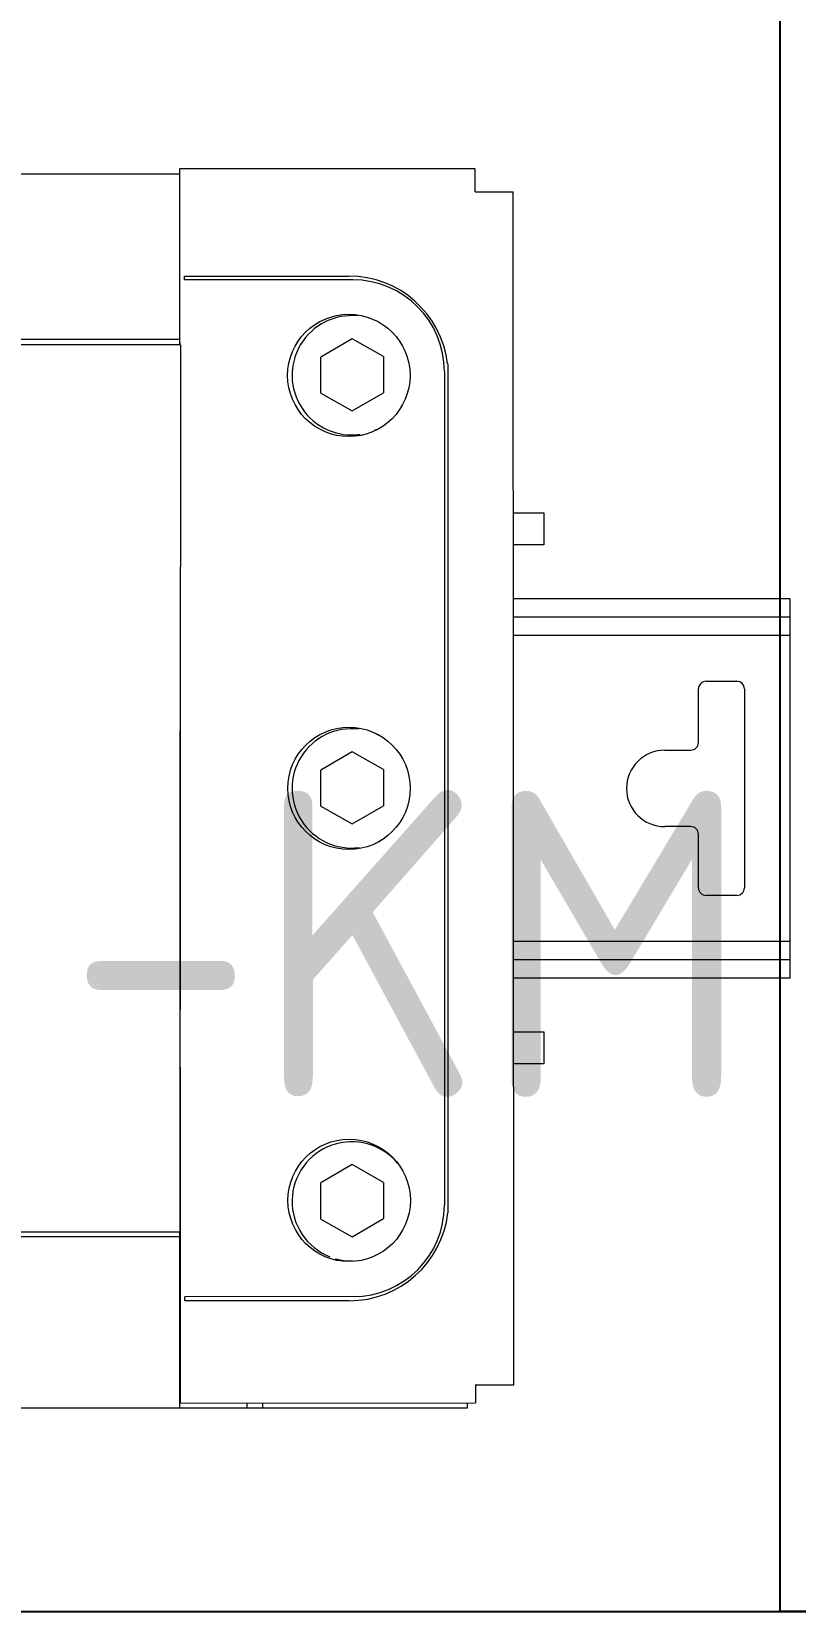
# Model space of a CAD drawing. Header units: millimetres. Extents: x 0 to 69574, y -5 to 41746.
# Drawn here: x 39265.3 to 39315.2, y 32219.4 to 32322.7 of the extents above; entities that cross this region are included whole.
import ezdxf
from ezdxf.enums import TextEntityAlignment as Align

# ---------------------------------------------------------------- set-up
doc = ezdxf.new("R2010")
doc.units = ezdxf.units.MM
doc.set_wipeout_variables(frame=1)
doc.layers.add('000-PI-Oprema', color=30, linetype='Continuous', lineweight=5)
doc.layers.add('000-PI_TEXT', color=7, linetype='Continuous')
doc.layers.add('002-PI-Kabelska kanalica', color=150, linetype='Continuous')
doc.styles.add('PI0', font='isocpeur.ttf', dxfattribs={"width": 0.9})

# ---------------------------------------------------------------- blocks, each defined once
blk = doc.blocks.new('*U580')
at = {"layer": '002-PI-Kabelska kanalica'}
for p in [(-20, 120), (20, -100)]:
    blk.add_line(p, (20, 120), dxfattribs=at)
blk = doc.blocks.new('*U1086')
at = {"layer": '002-PI-Kabelska kanalica'}
blk.add_line((-20, -100), (-20, 470), dxfattribs=at)
blk = doc.blocks.new('GV4P115B')
at = {"layer": '000-PI-Oprema'}
for p, q in [((46213.33, 38166.96), (46213.33, 38164.87)), ((46229.43, 38136.55), (46229.43, 38161.35)), ((46223.43, 38151.95), (46223.43, 38155.45)), ((46223.93, 38155.95), (46225.93, 38155.95)), ((46226.43, 38155.45), (46226.43, 38142.45)), ((46221.23, 38151.45), (46222.93, 38151.45)), ((46222.93, 38146.45), (46221.23, 38146.45)), ((46223.43, 38142.45), (46223.43, 38145.95)), ((46225.93, 38141.95), (46223.93, 38141.95)), ((46213.33, 38133.03), (46213.33, 38130.95))]:
    blk.add_line(p, q, dxfattribs=at)
for centre, radius, start, end in [((46223.93, 38155.45), 0.5, 90, 180), ((46225.93, 38155.45), 0.5, 0, 90), ((46221.23, 38148.95), 2.5, 90, 270), ((46222.93, 38151.95), 0.5, 270, 0), ((46222.93, 38145.95), 0.5, 0, 90), ((46223.93, 38142.45), 0.5, 180, 270), ((46225.93, 38142.45), 0.5, 270, 0)]:
    blk.add_arc(centre, radius, start, end, dxfattribs=at)
blk.add_wipeout([(46057.24, 38189.14), (46189.54, 38189.14), (46189.52, 38189.45), (46208.83, 38189.45), (46208.83, 38187.95), (46211.33, 38187.96), (46211.36, 38109.96), (46208.86, 38109.95), (46208.86, 38108.77), (46208.33, 38108.77), (46208.33, 38108.45), (46057.24, 38108.45), (46057.24, 38109.95), (46056.94, 38109.95), (46056.94, 38187.95), (46057.24, 38187.95)]).dxf.layer = '000-PI-Oprema'
for p, q in [((46208.83, 38189.45), (46189.52, 38189.45)), ((46189.52, 38189.45), (46189.52, 38189.14)), ((46189.54, 38189.14), (46189.54, 38189.45)), ((46208.83, 38187.95), (46208.83, 38189.45)), ((46057.24, 38189.14), (46189.53, 38189.14)), ((46189.53, 38177.95), (46189.53, 38189.14)), ((46208.83, 38187.95), (46211.33, 38187.96)), ((46211.36, 38109.96), (46211.33, 38187.96)), ((46189.83, 38182.45), (46200.58, 38182.45)), ((46189.83, 38182.2), (46189.83, 38182.45)), ((46200.83, 38182.2), (46189.83, 38182.2)), ((46189.53, 38178.29), (46167.14, 38178.29)), ((46189.55, 38177.95), (46189.54, 38178.29)), ((46200.79, 38178.35), (46198.75, 38177.15)), ((46202.84, 38177.19), (46200.79, 38178.35)), ((46189.57, 38177.95), (46166.9, 38177.95)), ((46189.57, 38177.95), (46189.53, 38119.95)), ((46198.75, 38174.78), (46198.75, 38177.15)), ((46202.84, 38177.19), (46202.84, 38174.82)), ((46206.83, 38176.2), (46206.83, 38121.7)), ((46207.04, 38176.7), (46207.06, 38121.2)), ((46198.75, 38174.78), (46200.79, 38173.63)), ((46200.79, 38173.63), (46202.84, 38174.82)), ((46211.34, 38166.96), (46213.33, 38166.96)), ((46213.33, 38164.87), (46211.34, 38164.87)), ((46229.43, 38161.35), (46211.34, 38161.35)), ((46229.43, 38160.15), (46211.34, 38160.15)), ((46229.43, 38158.95), (46211.34, 38158.95)), ((46189.57, 38108.76), (46189.55, 38152.73)), ((46200.79, 38151.35), (46198.75, 38150.15)), ((46202.84, 38150.19), (46200.79, 38151.35)), ((46198.75, 38147.78), (46198.75, 38150.15)), ((46202.84, 38150.19), (46202.84, 38147.82)), ((46198.75, 38147.78), (46200.79, 38146.63)), ((46200.79, 38146.63), (46202.84, 38147.82)), ((46211.35, 38138.95), (46229.43, 38138.95)), ((46229.43, 38137.75), (46211.35, 38137.75)), ((46229.43, 38136.55), (46211.35, 38136.55)), ((46211.35, 38133.03), (46213.33, 38133.03)), ((46213.33, 38130.95), (46211.35, 38130.95)), ((46200.79, 38124.35), (46198.75, 38123.15)), ((46202.84, 38123.19), (46200.79, 38124.35)), ((46198.75, 38120.78), (46198.75, 38123.15)), ((46202.84, 38123.19), (46202.84, 38120.82)), ((46198.75, 38120.78), (46200.79, 38119.63)), ((46200.79, 38119.63), (46202.84, 38120.82)), ((46166.9, 38119.95), (46189.53, 38119.95)), ((46189.53, 38119.62), (46167.14, 38119.62)), ((46189.53, 38108.45), (46189.53, 38119.95)), ((46200.86, 38115.73), (46189.86, 38115.7)), ((46189.86, 38115.45), (46189.86, 38115.7)), ((46200.61, 38115.45), (46189.86, 38115.45)), ((46208.86, 38109.95), (46211.36, 38109.96)), ((46208.86, 38109.95), (46208.86, 38108.77)), ((46057.24, 38108.45), (46208.33, 38108.45)), ((46189.55, 38108.76), (46208.86, 38108.77)), ((46193.93, 38108.45), (46193.93, 38108.76)), ((46194.93, 38108.76), (46194.93, 38108.45)), ((46208.33, 38108.45), (46208.33, 38108.77))]:
    blk.add_line(p, q, dxfattribs=at)
for centre in [(46200.58, 38175.95), (46200.59, 38148.95), (46200.6, 38122.01)]:
    blk.add_circle(centre, 4, dxfattribs=at)
for centre, radius, start, end in [((46200.58, 38175.95), 6.5, 6.6478, 90.022), ((46200.83, 38176.2), 6, 0.022, 90.022), ((46200.77, 38175.96), 3.9, 84.2766, 278.1936), ((46200.77, 38175.96), 3.9, 292.8019, 298.6271), ((46200.77, 38148.95), 3.9, 83.4406, 277.2348), ((46200.77, 38148.95), 3.9, 61.2924, 66.7669), ((46200.77, 38148.95), 3.9, 292.9558, 298.7779), ((46200.77, 38121.95), 3.9, 39.8594, 248.4423), ((46200.85, 38121.7), 5.98, 270.022, 0.022), ((46200.6, 38121.95), 6.5, 270.022, 353.3962), ((46200.77, 38121.95), 3.9, 254.0024, 271.0897)]:
    blk.add_arc(centre, radius, start, end, dxfattribs=at)

msp = doc.modelspace()

# ---------------------------------------------------------------- linework, layer by layer
at = {"layer": '000-PI-Oprema', "ltscale": 0.25}
msp.add_line((39141.971, 32219.402), (39296.372, 32219.406), dxfattribs=at)

# ---------------------------------------------------------------- block references
for name, p, rotation in [('*U580', (39334.172, 32339.404), 180), ('*U1086', (39224.172, 32199.404), 270)]:
    msp.add_blockref(name, p, dxfattribs=dict(rotation=rotation))

# ---------------------------------------------------------------- next in the draw order: block references
at = {"layer": '000-PI-Oprema'}
msp.add_blockref('GV4P115B', (-6914.571, -5875.737), dxfattribs=at)

# ---------------------------------------------------------------- next in the draw order: texts
at = {"layer": '000-PI_TEXT', "style": 'PI0', "width": 0.9}
msp.add_text('-KM 081 05', height=20, dxfattribs=at).set_placement((39331.581, 32263.082), align=Align.MIDDLE)

doc.saveas('drawing.dxf')
